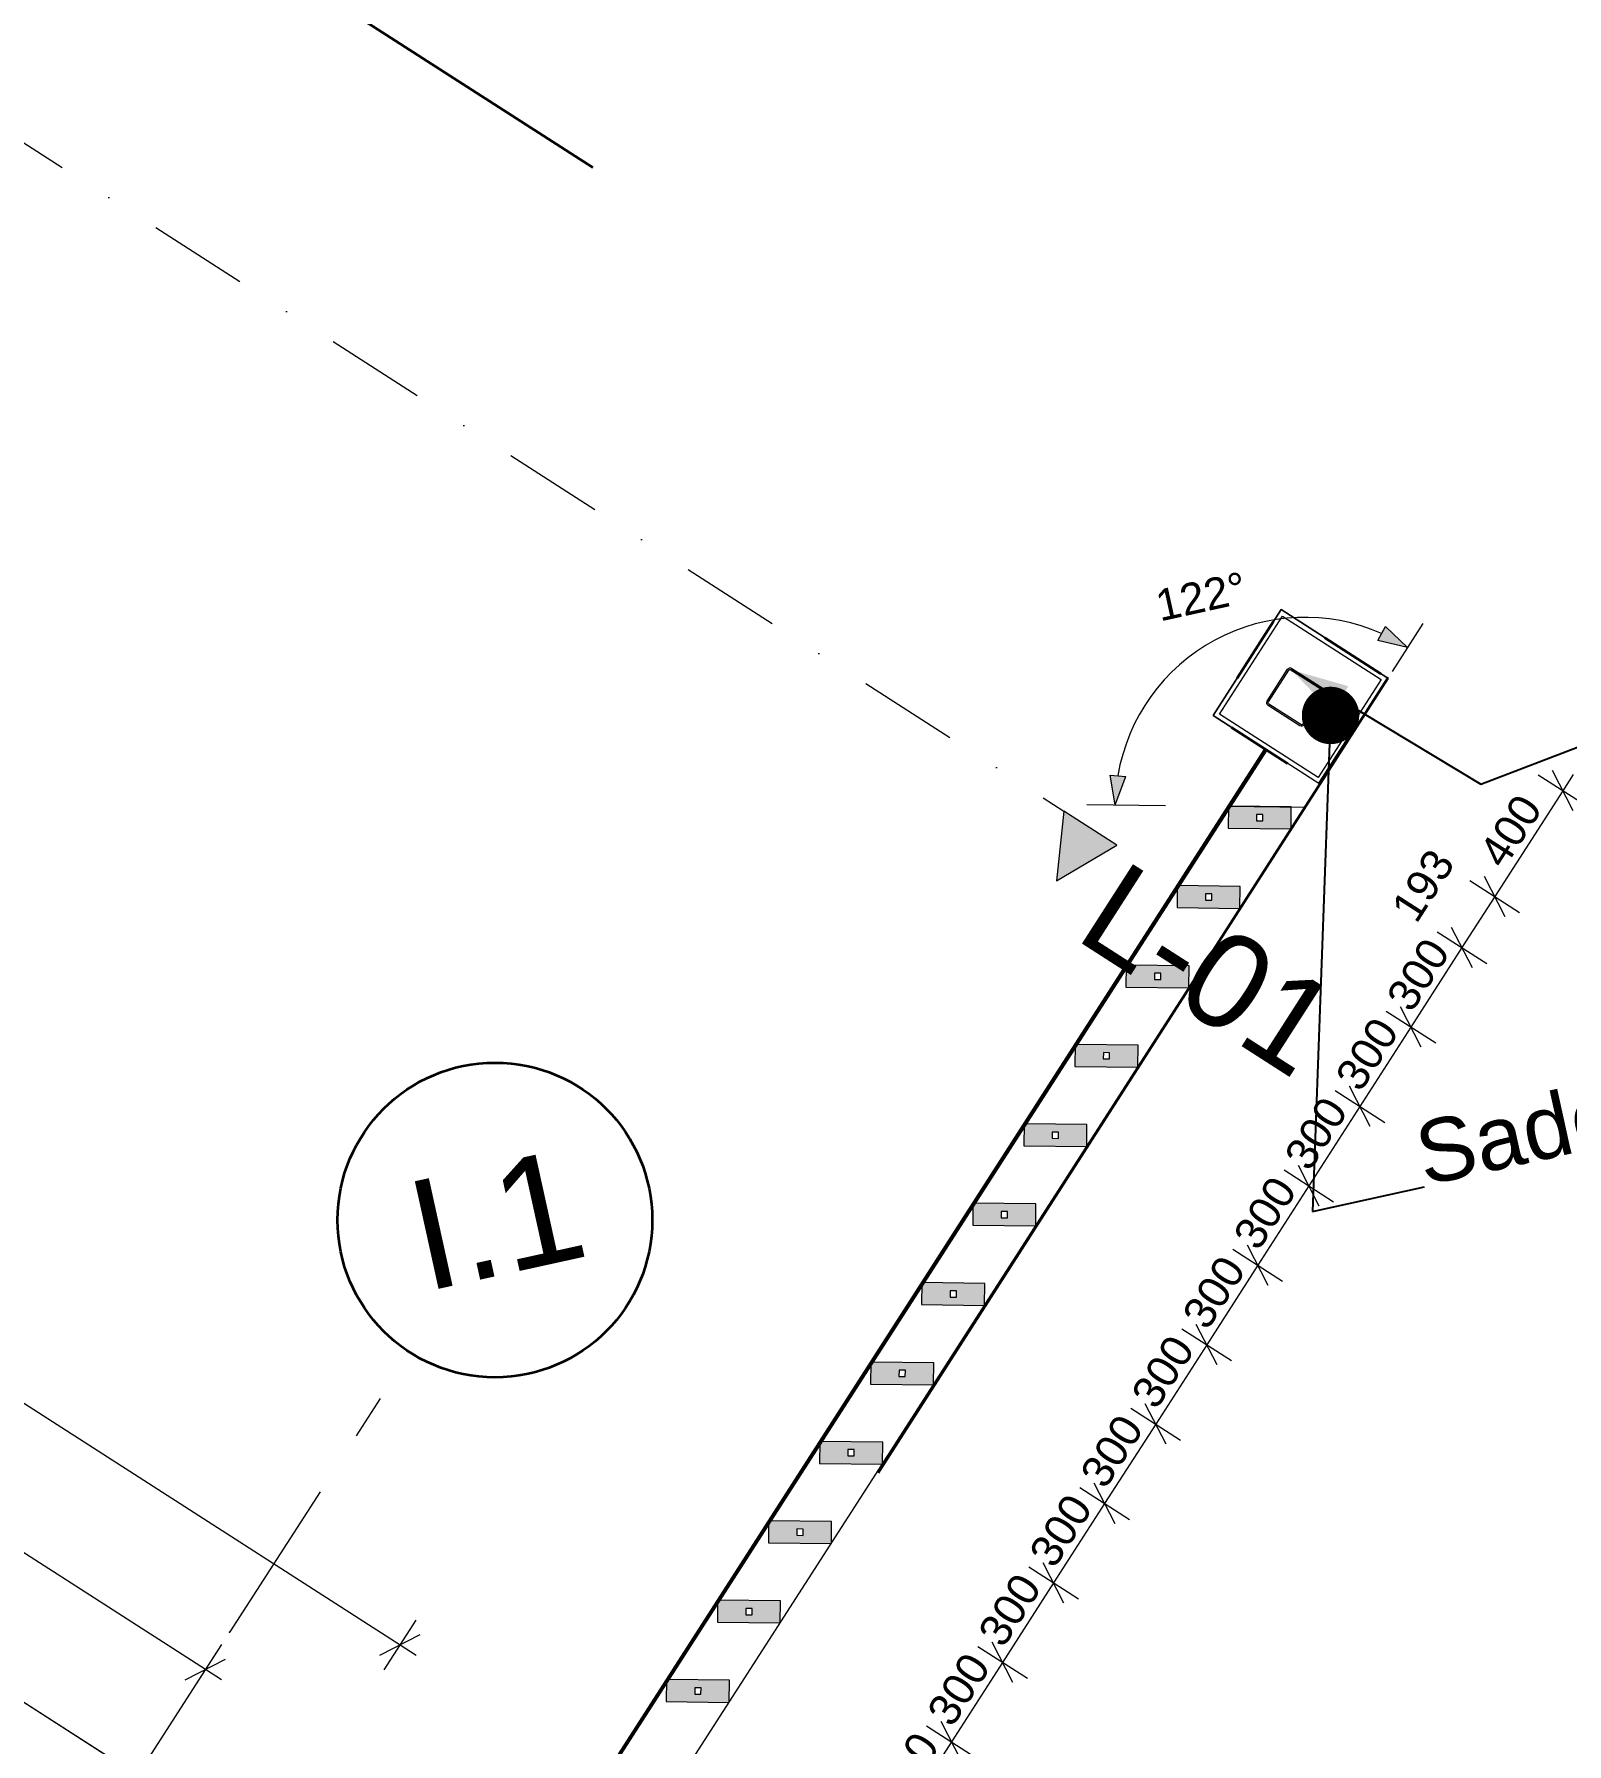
# Model space of a CAD drawing. Header units: millimetres. Extents: x 755110 to 820807, y -116979 to -66610.
# Drawn here: x 782549 to 787419, y -91168 to -85735 of the extents above; entities that cross this region are included whole.
import ezdxf

# ---------------------------------------------------------------- set-up
doc = ezdxf.new("R2010")
doc.units = ezdxf.units.MM
doc.header["$MEASUREMENT"] = 0
for name, pattern in [('Dashed', [423.333333, 211.666667, -211.666667]), ('Dot & Dashed', [670.277762, 317.5, -176.388889, 0, -176.388874]), ('Double Dashed', [1093.611073, 529.166651, -211.666656, 141.111112, -211.666656]), ('Katkoviiva', [6000, 3000, -3000]), ('Wipeout_Contour', [1000, 0, -1000])]:
    doc.linetypes.add(name, pattern=pattern)
for name, color, linetype, lineweight in [('New_0_Pen_No__101', 252, 'Continuous', 13), ('New_0_Pen_No__2', 8, 'Continuous', 15), ('New_0_Pen_No__21', 7, 'Continuous', 35), ('New_2D Drafting - General_Pen_No__1', 7, 'Continuous', 13), ('New_2D Drafting - General_Pen_No__21', 7, 'Continuous', 35), ('New_Annotation - Label_Pen_No__1', 7, 'Continuous', 13), ('New_Dimensioning - General_Pen_No__1', 7, 'Continuous', 13), ('New_k-jämejoon_Pen_No__1', 7, 'Continuous', 13), ('New_Structural - Bearing_Pen_No__1', 7, 'Continuous', 13), ('New_Structural - Bearing_Pen_No__7', 7, 'Continuous', 35), ('New_Structural - Grid_Pen_No__1', 7, 'Continuous', 13), ('New_Structural - Grid_Pen_No__7', 7, 'Continuous', 35), ('PP_Pen_No__1', 7, 'Continuous', 13)]:
    doc.layers.add(name, color=color, linetype=linetype, lineweight=lineweight)
for name, color, linetype in [('New_Dimensioning - General', 7, 'Continuous'), ('New_Structural - Bearing', 7, 'Continuous'), ('PP', 7, 'Continuous')]:
    doc.layers.add(name, color=color, linetype=linetype)
doc.layers.add('New_Structural - Grid_Pen_No__61', color=7, linetype='Continuous', lineweight=20, true_color=0x6a6a6a)
doc.styles.add('GENERATED_STYLE_1', font='')
doc.styles.get('GENERATED_STYLE_1').set_extended_font_data('Arial')
doc.dimstyles.new('GENERATED_STYLE__1', dxfattribs={"dimtxt": 200, "dimasz": 95, "dimexe": 0.18, "dimexo": 0.0625, "dimgap": 0, "dimtad": 1, "dimdec": 0, "dimzin": 0, "dimdsep": 46, "dimtxsty": 'GENERATED_STYLE_1', "dimblk": 'ARROWHEAD_2', "dimblk1": 'ARROWHEAD_2', "dimblk2": 'ARROWHEAD_2', "dimcen": 0.09, "dimse1": 1, "dimse2": 1, "dimclrd": 7, "dimclre": 7, "dimclrt": 7, "dimadec": 0, "dimazin": 0, "dimtfac": 1, "dimtdec": 4, "dimtmove": 0, "dimatfit": 3, "dimfxl": 0, "dimtolj": 1, "dimtzin": 0, "dimarcsym": 0})
doc.dimstyles.new('GENERATED_STYLE__2', dxfattribs={"dimtxt": 100, "dimasz": 95, "dimexe": 0.18, "dimexo": 0.0625, "dimgap": 0, "dimtad": 1, "dimdec": 0, "dimzin": 0, "dimdsep": 46, "dimtxsty": 'GENERATED_STYLE_1', "dimblk": 'ARROWHEAD_2', "dimblk1": 'ARROWHEAD_2', "dimblk2": 'ARROWHEAD_2', "dimcen": 0.09, "dimse1": 1, "dimse2": 1, "dimclrd": 7, "dimclre": 7, "dimclrt": 7, "dimadec": 0, "dimazin": 0, "dimtfac": 1, "dimtdec": 4, "dimtmove": 0, "dimatfit": 3, "dimfxl": 0, "dimtolj": 1, "dimtzin": 0, "dimarcsym": 0})
doc.dimstyles.new('GENERATED_STYLE__4', dxfattribs={"dimtxt": 100, "dimasz": 91.78744, "dimexe": 0.18, "dimexo": 40, "dimgap": 0, "dimtad": 1, "dimdec": 0, "dimzin": 0, "dimdsep": 46, "dimtxsty": 'GENERATED_STYLE_1', "dimblk": 'ARROWHEAD_5', "dimblk1": 'ARROWHEAD_5', "dimblk2": 'ARROWHEAD_5', "dimcen": 0.09, "dimclrd": 7, "dimclre": 7, "dimclrt": 7, "dimadec": 0, "dimazin": 0, "dimtfac": 1, "dimtdec": 4, "dimtmove": 0, "dimatfit": 3, "dimfxl": 0, "dimtolj": 1, "dimtzin": 0, "dimarcsym": 0})
doc.dimstyles.new('GENERATED_STYLE__6', dxfattribs={"dimtxt": 0.18, "dimasz": 364.8, "dimexe": 0.18, "dimexo": 0.0625, "dimgap": 0, "dimtad": 0, "dimtih": 1, "dimtoh": 1, "dimdec": 4, "dimzin": 0, "dimdsep": 46, "dimcen": 0.09, "dimadec": 0, "dimazin": 0, "dimtfac": 1, "dimtdec": 4, "dimtmove": 0, "dimatfit": 3, "dimldrblk": 'ARROWHEAD_11', "dimfxl": 0, "dimtolj": 1, "dimtzin": 0, "dimarcsym": 0})
doc.dimstyles.new('GENERATED_STYLE__7', dxfattribs={"dimtxt": 0.18, "dimasz": 182.4, "dimexe": 0.18, "dimexo": 0.0625, "dimgap": 0, "dimtad": 0, "dimtih": 1, "dimtoh": 1, "dimdec": 4, "dimzin": 0, "dimdsep": 46, "dimcen": 0.09, "dimadec": 0, "dimazin": 0, "dimtfac": 1, "dimtdec": 4, "dimtmove": 0, "dimatfit": 3, "dimldrblk": 'ARROWHEAD_5', "dimfxl": 0, "dimtolj": 1, "dimtzin": 0, "dimarcsym": 0})

# ---------------------------------------------------------------- blocks, each defined once
blk = doc.blocks.new('*D140')
at = {"layer": 'New_Dimensioning - General_Pen_No__1', "color": 7, "linetype": 'Continuous', "lineweight": 13}
for p, q in [((779392.3, -89393.6), (779290.9, -89551.3)), ((779277.5, -89505.5), (779405.8, -89439.4)), ((782660.5, -91604.8), (779341.6, -89472.4)), ((782711.2, -91525.9), (782609.8, -91683.6)), ((782596.4, -91637.8), (782724.6, -91571.7))]:
    blk.add_line(p, q, dxfattribs=at)
at = {"layer": 'New_Dimensioning - General_Pen_No__1', "color": 7, "lineweight": 13, "char_height": 200, "attachment_point": 7, "rotation": 327.2801, "style": 'GENERATED_STYLE_1'}
for s, insert in [('\\A1;{\\pql;\\fArial|b0|i0|c0|p34;115}', (779393.6, -89458.3)), ('\\A1;{\\pql;\\fArial|b0|i0|c0|p34;3\xa0945}', (780735, -90320.1))]:
    blk.add_mtext(s, dxfattribs=dict(at, insert=insert))
blk = doc.blocks.new('ARROWHEAD_2')
at = {"color": 0, "linetype": 'Continuous', "lineweight": 0}
for p, q in [((-0.378, -0.655), (0.378, 0.655)), ((0, 0), (-1, 0))]:
    blk.add_line(p, q, dxfattribs=at)
blk = doc.blocks.new('*D141')
at = {"layer": 'New_Dimensioning - General_Pen_No__1', "color": 7, "linetype": 'Continuous', "lineweight": 13}
for p, q in [((779180.7, -89443.4), (779309, -89377.2)), ((779341.6, -89472.4), (779244.9, -89410.3)), ((779392.3, -89393.6), (779290.9, -89551.3)), ((779277.5, -89505.5), (779405.8, -89439.4)), ((782660.5, -91604.8), (779341.6, -89472.4))]:
    blk.add_line(p, q, dxfattribs=at)
blk = doc.blocks.new('*D146')
at = {"layer": 'New_Dimensioning - General_Pen_No__1', "color": 7, "linetype": 'Continuous', "lineweight": 13}
for p, q in [((780881.5, -90060.6), (781009.7, -89994.4)), ((783278.9, -91526.6), (780945.6, -90027.5)), ((783329.5, -91447.7), (783228.2, -91605.5)), ((783214.7, -91559.7), (783343, -91493.5)), ((783330.3, -91559.6), (783278.9, -91526.6))]:
    blk.add_line(p, q, dxfattribs=at)
at = {"layer": 'New_Dimensioning - General_Pen_No__1', "color": 7, "lineweight": 13, "insert": (781846.2, -90558.6), "char_height": 200, "attachment_point": 7, "rotation": 327.2801, "style": 'GENERATED_STYLE_1'}
blk.add_mtext('\\A1;{\\pql;\\fArial|b0|i0|c0|p34;2\xa0773}', dxfattribs=at)
blk = doc.blocks.new('*D147')
at = {"layer": 'New_Dimensioning - General_Pen_No__1', "color": 7, "linetype": 'Continuous', "lineweight": 13}
for p, q in [((780188.4, -89541), (774496.7, -85884.3)), ((780239.1, -89462.2), (780137.7, -89619.9)), ((780124.3, -89574.1), (780252.5, -89508)), ((780945.6, -90027.5), (780188.4, -89541)), ((780996.3, -89948.7), (780894.9, -90106.4)), ((780881.5, -90060.6), (781009.7, -89994.4)), ((783278.9, -91526.6), (780945.6, -90027.5))]:
    blk.add_line(p, q, dxfattribs=at)
at = {"layer": 'New_Dimensioning - General_Pen_No__1', "color": 7, "lineweight": 13, "insert": (780397.1, -89627.6), "char_height": 200, "attachment_point": 7, "rotation": 327.2801, "style": 'GENERATED_STYLE_1'}
blk.add_mtext('\\A1;{\\pql;\\fArial|b0|i0|c0|p34;900}', dxfattribs=at)
blk = doc.blocks.new('*D150')
at = {"layer": 'New_Dimensioning - General_Pen_No__1', "color": 7, "linetype": 'Continuous', "lineweight": 13}
for p, q in [((775109, -85690.7), (775007.6, -85848.5)), ((774994.2, -85802.7), (775122.4, -85736.5)), ((783092.9, -90931.7), (775058.3, -85769.6)), ((783143.6, -90852.8), (783042.2, -91010.6)), ((783028.8, -90964.8), (783157.1, -90898.6)), ((783144.3, -90964.7), (783092.9, -90931.7))]:
    blk.add_line(p, q, dxfattribs=at)
at = {"layer": 'New_Dimensioning - General_Pen_No__1', "color": 7, "lineweight": 13, "insert": (778809.5, -88132.2), "char_height": 200, "attachment_point": 7, "rotation": 327.2801, "style": 'GENERATED_STYLE_1'}
blk.add_mtext('\\A1;{\\pql;\\fArial|b0|i0|c0|p34;9\xa0550}', dxfattribs=at)
blk = doc.blocks.new('*D151')
at = {"layer": 'New_Dimensioning - General_Pen_No__1', "color": 7, "linetype": 'Continuous', "lineweight": 13}
for p, q in [((763456.6, -78204.4), (763355.3, -78362.1)), ((763470.1, -78250.2), (763341.8, -78316.3)), ((763406, -78283.2), (763354.5, -78250.2)), ((775058.3, -85769.6), (763406, -78283.2)), ((775109, -85690.7), (775007.6, -85848.5)), ((774994.2, -85802.7), (775122.4, -85736.5)), ((783092.9, -90931.7), (775058.3, -85769.6))]:
    blk.add_line(p, q, dxfattribs=at)
at = {"layer": 'New_Dimensioning - General_Pen_No__1', "color": 7, "lineweight": 13, "insert": (768902.2, -81766.9), "char_height": 200, "attachment_point": 7, "rotation": 327.2801, "style": 'GENERATED_STYLE_1'}
blk.add_mtext('\\A1;{\\pql;\\fArial|b0|i0|c0|p34;13\xa0850}', dxfattribs=at)
blk = doc.blocks.new('*D152')
at = {"layer": 'New_Dimensioning - General_Pen_No__1', "color": 7, "linetype": 'Continuous', "lineweight": 13}
for p, q in [((763169.4, -77767.2), (763270.7, -77609.5)), ((763284.2, -77655.3), (763155.9, -77721.4)), ((763168.6, -77655.3), (763220, -77688.3)), ((763220, -77688.3), (783711.3, -90853.5)), ((783660.6, -90932.4), (783762, -90774.7)), ((783647.2, -90886.6), (783775.4, -90820.4)), ((783711.3, -90853.5), (783762.7, -90886.6))]:
    blk.add_line(p, q, dxfattribs=at)
at = {"layer": 'New_Dimensioning - General_Pen_No__1', "color": 7, "lineweight": 13, "insert": (773135.8, -84011.4), "char_height": 200, "attachment_point": 7, "rotation": 327.2802, "style": 'GENERATED_STYLE_1'}
blk.add_mtext('\\A1;{\\pql;\\fArial|b0|i0|c0|p34;24\xa0356}', dxfattribs=at)
blk = doc.blocks.new('*D153')
at = {"layer": 'New_Dimensioning - General_Pen_No__1', "color": 7, "linetype": 'Continuous', "lineweight": 13}
for p, q in [((780487.2, -98283.9), (783351.9, -93825)), ((780454.2, -98219.7), (780520.3, -98348)), ((780566.1, -98334.5), (780408.4, -98233.2)), ((780228.9, -98686), (780487.2, -98283.9)), ((780307.7, -98736.7), (780150, -98635.4)), ((780195.8, -98621.9), (780261.9, -98750.2)), ((780195.8, -98737.5), (780228.9, -98686))]:
    blk.add_line(p, q, dxfattribs=at)
at = {"layer": 'New_Dimensioning - General_Pen_No__1', "color": 7, "lineweight": 13, "insert": (779929.6, -99077.9), "char_height": 200, "attachment_point": 7, "rotation": 57.2802, "style": 'GENERATED_STYLE_1'}
blk.add_mtext('\\A1;{\\pql;\\fArial|b0|i0|c0|p34;478}', dxfattribs=at)
blk = doc.blocks.new('*D154')
at = {"layer": 'New_Dimensioning - General_Pen_No__1', "color": 7, "linetype": 'Continuous', "lineweight": 13}
for p, q in [((783318.8, -93760.9), (783385, -93889.2)), ((780487.2, -98283.9), (783351.9, -93825)), ((780454.2, -98219.7), (780520.3, -98348))]:
    blk.add_line(p, q, dxfattribs=at)
at = {"layer": 'New_Dimensioning - General_Pen_No__1', "color": 7, "lineweight": 13, "char_height": 200, "attachment_point": 7, "rotation": 57.2802, "style": 'GENERATED_STYLE_1'}
for s, insert in [('\\A1;{\\pql;\\fArial|b0|i0|c0|p34;478}', (783052.6, -94216.9)), ('\\A1;{\\pql;\\fArial|b0|i0|c0|p34;5\xa0300}', (781701.1, -96320.5))]:
    blk.add_mtext(s, dxfattribs=dict(at, insert=insert))
blk = doc.blocks.new('*D155')
at = {"layer": 'New_Dimensioning - General_Pen_No__1', "color": 7, "linetype": 'Continuous', "lineweight": 13}
for p, q in [((783689.2, -93473.6), (783531.4, -93372.2)), ((783643.4, -93487.1), (783577.2, -93358.8)), ((783610.3, -93422.9), (783643.3, -93371.5)), ((783351.9, -93825), (783610.3, -93422.9)), ((783318.8, -93760.9), (783385, -93889.2)), ((780487.2, -98283.9), (783351.9, -93825)), ((783430.8, -93875.7), (783273, -93774.4))]:
    blk.add_line(p, q, dxfattribs=at)
blk = doc.blocks.new('*D226')
at = {"layer": 'New_Dimensioning - General_Pen_No__1', "color": 7, "linetype": 'Continuous', "lineweight": 13}
for p, q in [((774496.7, -85884.3), (770416.3, -83262.7)), ((774547.4, -85805.4), (774446, -85963.1)), ((774432.6, -85917.3), (774560.9, -85851.2)), ((784142, -92081.1), (774496.7, -85884.3)), ((784192.7, -92002.3), (784091.3, -92160)), ((784077.9, -92114.2), (784206.1, -92048.1)), ((784193.4, -92114.2), (784142, -92081.1))]:
    blk.add_line(p, q, dxfattribs=at)
at = {"layer": 'New_Dimensioning - General_Pen_No__1', "color": 7, "lineweight": 13, "insert": (778997.9, -88728.6), "char_height": 200, "attachment_point": 7, "rotation": 327.2801, "style": 'GENERATED_STYLE_1'}
blk.add_mtext('\\A1;{\\pql;\\fArial|b0|i0|c0|p34;11\xa0464}', dxfattribs=at)
blk = doc.blocks.new('*D279')
at = {"layer": 'New_Dimensioning - General_Pen_No__1', "color": 7, "linetype": 'Continuous', "lineweight": 13}
for p, q in [((787327.2, -88088.3), (787484.9, -88189.7)), ((787439.1, -88203.1), (787372.9, -88074.9)), ((787439.1, -88087.6), (787406, -88139)), ((787406, -88139), (787189.7, -88475.5)), ((787110.9, -88424.8), (787268.6, -88526.2)), ((787222.8, -88539.6), (787156.7, -88411.3))]:
    blk.add_line(p, q, dxfattribs=at)
at = {"layer": 'New_Dimensioning - General_Pen_No__1', "color": 7, "lineweight": 13, "insert": (787219.5, -88392.2), "char_height": 100, "attachment_point": 7, "rotation": 57.2686, "style": 'GENERATED_STYLE_1'}
blk.add_mtext('\\A1;{\\pql;\\fArial|b0|i0|c0|p34;400}', dxfattribs=at)
blk = doc.blocks.new('*D280')
at = {"layer": 'New_Dimensioning - General_Pen_No__1', "color": 7, "linetype": 'Continuous', "lineweight": 13}
for p, q in [((787406, -88139), (787189.7, -88475.5)), ((787110.9, -88424.8), (787268.6, -88526.2)), ((787222.8, -88539.6), (787156.7, -88411.3)), ((787189.7, -88475.5), (787085.5, -88637.7)), ((787006.6, -88587), (787164.3, -88688.4)), ((787118.5, -88701.8), (787052.4, -88573.5)), ((787085.5, -88637.7), (786923.3, -88890))]:
    blk.add_line(p, q, dxfattribs=at)
blk = doc.blocks.new('*D281')
at = {"layer": 'New_Dimensioning - General_Pen_No__1', "color": 7, "linetype": 'Continuous', "lineweight": 13}
for p, q in [((787006.6, -88587), (787164.3, -88688.4)), ((787118.5, -88701.8), (787052.4, -88573.5)), ((787085.5, -88637.7), (786923.3, -88890)), ((786956.3, -88954.2), (786890.2, -88825.9)), ((786844.4, -88839.4), (787002.1, -88940.7))]:
    blk.add_line(p, q, dxfattribs=at)
at = {"layer": 'New_Dimensioning - General_Pen_No__1', "color": 7, "lineweight": 13, "char_height": 100, "attachment_point": 7, "rotation": 57.2686, "style": 'GENERATED_STYLE_1'}
for s, insert in [('\\A1;{\\pql;\\fArial|b0|i0|c0|p34;193}', (786941.5, -88565.8)), ('\\A1;{\\pql;\\fArial|b0|i0|c0|p34;300}', (786926, -88848.8))]:
    blk.add_mtext(s, dxfattribs=dict(at, insert=insert))
blk = doc.blocks.new('*D282')
at = {"layer": 'New_Dimensioning - General_Pen_No__1', "color": 7, "linetype": 'Continuous', "lineweight": 13}
for p, q in [((786956.3, -88954.2), (786890.2, -88825.9)), ((786923.3, -88890), (786761.1, -89142.4)), ((786682.2, -89091.7), (786839.9, -89193.1)), ((786794.1, -89206.6), (786728, -89078.3)), ((786761.1, -89142.4), (786598.9, -89394.8))]:
    blk.add_line(p, q, dxfattribs=at)
at = {"layer": 'New_Dimensioning - General_Pen_No__1', "color": 7, "lineweight": 13, "insert": (786763.8, -89101.2), "char_height": 100, "attachment_point": 7, "rotation": 57.2686, "style": 'GENERATED_STYLE_1'}
blk.add_mtext('\\A1;{\\pql;\\fArial|b0|i0|c0|p34;300}', dxfattribs=at)
blk = doc.blocks.new('*D283')
at = {"layer": 'New_Dimensioning - General_Pen_No__1', "color": 7, "linetype": 'Continuous', "lineweight": 13}
for p, q in [((786682.2, -89091.7), (786839.9, -89193.1)), ((786794.1, -89206.6), (786728, -89078.3)), ((786761.1, -89142.4), (786598.9, -89394.8)), ((786520, -89344.1), (786677.7, -89445.5)), ((786631.9, -89458.9), (786565.8, -89330.6))]:
    blk.add_line(p, q, dxfattribs=at)
at = {"layer": 'New_Dimensioning - General_Pen_No__1', "color": 7, "lineweight": 13, "insert": (786601.6, -89353.5), "char_height": 100, "attachment_point": 7, "rotation": 57.2686, "style": 'GENERATED_STYLE_1'}
blk.add_mtext('\\A1;{\\pql;\\fArial|b0|i0|c0|p34;300}', dxfattribs=at)
blk = doc.blocks.new('*D284')
at = {"layer": 'New_Dimensioning - General_Pen_No__1', "color": 7, "linetype": 'Continuous', "lineweight": 13}
for p, q in [((786631.9, -89458.9), (786565.8, -89330.6)), ((786598.9, -89394.8), (786436.6, -89647.1)), ((786469.7, -89711.3), (786403.6, -89583)), ((786357.8, -89596.4), (786515.5, -89697.8)), ((786436.6, -89647.1), (786274.4, -89899.5))]:
    blk.add_line(p, q, dxfattribs=at)
at = {"layer": 'New_Dimensioning - General_Pen_No__1', "color": 7, "lineweight": 13, "insert": (786439.4, -89605.9), "char_height": 100, "attachment_point": 7, "rotation": 57.2686, "style": 'GENERATED_STYLE_1'}
blk.add_mtext('\\A1;{\\pql;\\fArial|b0|i0|c0|p34;300}', dxfattribs=at)
blk = doc.blocks.new('*D285')
at = {"layer": 'New_Dimensioning - General_Pen_No__1', "color": 7, "linetype": 'Continuous', "lineweight": 13}
for p, q in [((786469.7, -89711.3), (786403.6, -89583)), ((786357.8, -89596.4), (786515.5, -89697.8)), ((786436.6, -89647.1), (786274.4, -89899.5)), ((786195.6, -89848.8), (786353.3, -89950.2)), ((786307.5, -89963.6), (786241.4, -89835.4)), ((786274.4, -89899.5), (786112.2, -90151.9))]:
    blk.add_line(p, q, dxfattribs=at)
at = {"layer": 'New_Dimensioning - General_Pen_No__1', "color": 7, "lineweight": 13, "insert": (786277.2, -89858.3), "char_height": 100, "attachment_point": 7, "rotation": 57.2686, "style": 'GENERATED_STYLE_1'}
blk.add_mtext('\\A1;{\\pql;\\fArial|b0|i0|c0|p34;300}', dxfattribs=at)
blk = doc.blocks.new('*D286')
at = {"layer": 'New_Dimensioning - General_Pen_No__1', "color": 7, "linetype": 'Continuous', "lineweight": 13}
for p, q in [((786195.6, -89848.8), (786353.3, -89950.2)), ((786307.5, -89963.6), (786241.4, -89835.4)), ((786274.4, -89899.5), (786112.2, -90151.9)), ((786033.4, -90101.2), (786191.1, -90202.6)), ((786145.3, -90216), (786079.2, -90087.7))]:
    blk.add_line(p, q, dxfattribs=at)
at = {"layer": 'New_Dimensioning - General_Pen_No__1', "color": 7, "lineweight": 13, "insert": (786115, -90110.6), "char_height": 100, "attachment_point": 7, "rotation": 57.2686, "style": 'GENERATED_STYLE_1'}
blk.add_mtext('\\A1;{\\pql;\\fArial|b0|i0|c0|p34;300}', dxfattribs=at)
blk = doc.blocks.new('*D287')
at = {"layer": 'New_Dimensioning - General_Pen_No__1', "color": 7, "linetype": 'Continuous', "lineweight": 13}
for p, q in [((786145.3, -90216), (786079.2, -90087.7)), ((786112.2, -90151.9), (785950, -90404.2)), ((785983.1, -90468.4), (785916.9, -90340.1)), ((785950, -90404.2), (785787.8, -90656.6)), ((785871.1, -90353.5), (786028.9, -90454.9))]:
    blk.add_line(p, q, dxfattribs=at)
at = {"layer": 'New_Dimensioning - General_Pen_No__1', "color": 7, "lineweight": 13, "insert": (785952.7, -90363), "char_height": 100, "attachment_point": 7, "rotation": 57.2686, "style": 'GENERATED_STYLE_1'}
blk.add_mtext('\\A1;{\\pql;\\fArial|b0|i0|c0|p34;300}', dxfattribs=at)
blk = doc.blocks.new('*D288')
at = {"layer": 'New_Dimensioning - General_Pen_No__1', "color": 7, "linetype": 'Continuous', "lineweight": 13}
for p, q in [((785983.1, -90468.4), (785916.9, -90340.1)), ((785950, -90404.2), (785787.8, -90656.6)), ((785871.1, -90353.5), (786028.9, -90454.9)), ((785708.9, -90605.9), (785866.7, -90707.3)), ((785820.9, -90720.7), (785754.7, -90592.4))]:
    blk.add_line(p, q, dxfattribs=at)
at = {"layer": 'New_Dimensioning - General_Pen_No__1', "color": 7, "lineweight": 13, "insert": (785790.5, -90615.4), "char_height": 100, "attachment_point": 7, "rotation": 57.2686, "style": 'GENERATED_STYLE_1'}
blk.add_mtext('\\A1;{\\pql;\\fArial|b0|i0|c0|p34;300}', dxfattribs=at)
blk = doc.blocks.new('*D289')
at = {"layer": 'New_Dimensioning - General_Pen_No__1', "color": 7, "linetype": 'Continuous', "lineweight": 13}
for p, q in [((785820.9, -90720.7), (785754.7, -90592.4)), ((785787.8, -90656.6), (785625.6, -90909)), ((785546.7, -90858.3), (785704.5, -90959.6)), ((785658.7, -90973.1), (785592.5, -90844.8)), ((785625.6, -90909), (785463.4, -91161.3))]:
    blk.add_line(p, q, dxfattribs=at)
at = {"layer": 'New_Dimensioning - General_Pen_No__1', "color": 7, "lineweight": 13, "insert": (785628.3, -90867.7), "char_height": 100, "attachment_point": 7, "rotation": 57.2686, "style": 'GENERATED_STYLE_1'}
blk.add_mtext('\\A1;{\\pql;\\fArial|b0|i0|c0|p34;300}', dxfattribs=at)
blk = doc.blocks.new('*D290')
at = {"layer": 'New_Dimensioning - General_Pen_No__1', "color": 7, "linetype": 'Continuous', "lineweight": 13}
for p, q in [((785546.7, -90858.3), (785704.5, -90959.6)), ((785658.7, -90973.1), (785592.5, -90844.8)), ((785625.6, -90909), (785463.4, -91161.3)), ((785384.5, -91110.6), (785542.2, -91212)), ((785496.4, -91225.5), (785430.3, -91097.2))]:
    blk.add_line(p, q, dxfattribs=at)
at = {"layer": 'New_Dimensioning - General_Pen_No__1', "color": 7, "lineweight": 13, "insert": (785466.1, -91120.1), "char_height": 100, "attachment_point": 7, "rotation": 57.2686, "style": 'GENERATED_STYLE_1'}
blk.add_mtext('\\A1;{\\pql;\\fArial|b0|i0|c0|p34;300}', dxfattribs=at)
blk = doc.blocks.new('*D291')
at = {"layer": 'New_Dimensioning - General_Pen_No__1', "color": 7, "linetype": 'Continuous', "lineweight": 13}
for p, q in [((785496.4, -91225.5), (785430.3, -91097.2)), ((785463.4, -91161.3), (785301.2, -91413.7)), ((785222.3, -91363), (785380, -91464.4)), ((785334.2, -91477.8), (785268.1, -91349.5))]:
    blk.add_line(p, q, dxfattribs=at)
at = {"layer": 'New_Dimensioning - General_Pen_No__1', "color": 7, "lineweight": 13, "insert": (785303.9, -91372.4), "char_height": 100, "attachment_point": 7, "rotation": 57.2686, "style": 'GENERATED_STYLE_1'}
blk.add_mtext('\\A1;{\\pql;\\fArial|b0|i0|c0|p34;300}', dxfattribs=at)
blk = doc.blocks.new('*D292')
at = {"layer": 'New_Dimensioning - General_Pen_No__1', "color": 7, "linetype": 'Continuous', "lineweight": 13}
for p, q in [((785222.3, -91363), (785380, -91464.4)), ((785334.2, -91477.8), (785268.1, -91349.5)), ((785301.2, -91413.7), (785139, -91666.1)), ((785060.1, -91615.4), (785217.8, -91716.7)), ((785172, -91730.2), (785105.9, -91601.9))]:
    blk.add_line(p, q, dxfattribs=at)
at = {"layer": 'New_Dimensioning - General_Pen_No__1', "color": 7, "lineweight": 13, "insert": (785141.7, -91624.8), "char_height": 100, "attachment_point": 7, "rotation": 57.2686, "style": 'GENERATED_STYLE_1'}
blk.add_mtext('\\A1;{\\pql;\\fArial|b0|i0|c0|p34;300}', dxfattribs=at)
blk = doc.blocks.new('*D308')
at = {"layer": 'New_Dimensioning - General_Pen_No__1', "linetype": 'Continuous', "lineweight": 13}
for points in [[(786912.5, -87683.5), (786842.2, -87617.4), (786818.5, -87661.4)], [(785983.9, -88184.4), (786017, -88093.6), (785967.2, -88089.2)]]:
    blk.add_hatch(color=7, dxfattribs=at).paths.add_polyline_path(points)
at = {"layer": 'New_Dimensioning - General_Pen_No__1', "color": 7, "linetype": 'Continuous', "lineweight": 13}
for p, q in [((786818.5, -87661.4), (786842.2, -87617.4)), ((786912.5, -87683.5), (786842.2, -87617.4)), ((786961.4, -87607.3), (786863.6, -87759.8)), ((786912.5, -87683.5), (786818.5, -87661.4)), ((785983.9, -88184.4), (785967.2, -88089.2)), ((785967.2, -88089.2), (786017, -88093.6)), ((785983.9, -88184.4), (786017, -88093.6)), ((785893.3, -88183.3), (786143.2, -88186.2))]:
    blk.add_line(p, q, dxfattribs=at)
blk.add_arc((786586.9, -88191.2), 603.1, 66.1975, 170.4775, dxfattribs=at)
at = {"layer": 'New_Dimensioning - General_Pen_No__1', "color": 7, "lineweight": 13, "insert": (786126, -87601.5), "char_height": 100, "attachment_point": 7, "rotation": 12.42, "style": 'GENERATED_STYLE_1'}
blk.add_mtext('\\A1;{\\pql;\\fArial|b0|i0|c0|p34;122°}', dxfattribs=at)
blk = doc.blocks.new('ARROWHEAD_5')
at = {"linetype": 'Continuous', "lineweight": 0}
blk.add_hatch(color=0, dxfattribs=at).paths.add_polyline_path([(-1, 0.2679), (0, 0), (-1, -0.2679)])
at = {"color": 0, "linetype": 'Continuous', "lineweight": 0}
blk.add_line((0, 0), (-1, 0), dxfattribs=at)
blk = doc.blocks.new('ARROWHEAD_11')
at = {"color": 0, "linetype": 'Continuous', "lineweight": 0}
blk.add_line((0, 0), (-1, 0), dxfattribs=at)
at = {"color": 0, "linetype": 'Continuous', "lineweight": 0, "const_width": 0.25, "flags": 128}
blk.add_lwpolyline([(-0.125, 0, 1), (0.125, 0, 1)], format="xyb", close=True, dxfattribs=at)

msp = doc.modelspace()

# ---------------------------------------------------------------- hatches: boundary and pattern name
at = {"layer": 'New_Structural - Bearing', "linetype": 'Continuous', "lineweight": 0, "true_color": 0x000000}
for points in [[(786543.2, -88190.7), (786343.2, -88188.4), (786342.4, -88258.4), (786542.4, -88260.7)], [(786380.9, -88443), (786180.9, -88440.7), (786180.1, -88510.7), (786380.1, -88513)], [(786218.6, -88695.3), (786018.6, -88693), (786017.8, -88763), (786217.8, -88765.3)], [(786056.3, -88947.6), (785856.3, -88945.4), (785855.5, -89015.4), (786055.5, -89017.6)], [(785894, -89199.9), (785694, -89197.7), (785693.2, -89267.7), (785893.2, -89269.9)], [(785731.7, -89452.2), (785531.7, -89450), (785530.9, -89520), (785730.9, -89522.2)], [(785569.4, -89704.6), (785369.4, -89702.3), (785368.6, -89772.3), (785568.6, -89774.5)], [(785407.1, -89956.9), (785207.1, -89954.6), (785206.3, -90024.6), (785406.3, -90026.9)], [(785244.8, -90209.2), (785044.8, -90206.9), (785044, -90276.9), (785244, -90279.2)], [(785082.5, -90461.5), (784882.5, -90459.2), (784881.7, -90529.2), (785081.7, -90531.5)], [(784920.2, -90713.8), (784720.2, -90711.5), (784719.4, -90781.5), (784919.4, -90783.8)], [(784757.9, -90966.1), (784557.9, -90963.8), (784557.1, -91033.8), (784757.1, -91036.1)]]:
    msp.add_hatch(color=18, dxfattribs=at).paths.add_polyline_path(points)
at = {"layer": 'PP', "linetype": 'Continuous', "lineweight": 0, "true_color": 0x000000}
msp.add_hatch(color=18, dxfattribs=at).paths.add_polyline_path([(785989, -88311.7), (785820.7, -88203.6), (785796.8, -88425.9)])

# ---------------------------------------------------------------- linework, layer by layer
at = {"layer": 'New_0_Pen_No__101', "color": 252, "linetype": 'Continuous', "lineweight": 13, "flags": 128}
msp.add_lwpolyline([(782752.1, -94153.2), (786849.9, -87781.6), (786510.9, -87563.6), (786294.5, -87900.1), (786465.2, -88010), (782583.8, -94045)], close=True, dxfattribs=at)
at = {"layer": 'New_0_Pen_No__2', "color": 8, "linetype": 'Continuous', "lineweight": 15}
msp.add_line((786588.7, -88188.4), (786615.6, -88146.6), dxfattribs=at)
at = {"layer": 'New_2D Drafting - General_Pen_No__1', "color": 7, "linetype": 'Continuous', "lineweight": 13}
for p, q in [((786294.6, -87900.2), (786510.8, -87563.7)), ((786510.8, -87563.7), (786849.7, -87781.4)), ((786315.4, -87895.7), (786515.4, -87584.4)), ((786515.4, -87584.4), (786829, -87786)), ((786829, -87786), (786629, -88097.2)), ((786849.7, -87781.4), (786633.5, -88118)), ((786633.5, -88118), (786294.6, -87900.2)), ((786629, -88097.2), (786315.4, -87895.7))]:
    msp.add_line(p, q, dxfattribs=at)
at = {"layer": 'New_k-jämejoon_Pen_No__1', "color": 7, "linetype": 'Continuous', "lineweight": 13}
for points in [[(786545.2, -87750.3), (786646.2, -87815.1, -0.414214), (786649.2, -87828.9), (786584.4, -87929.9, -0.414214), (786570.6, -87932.9), (786469.6, -87868.1, -0.414214), (786466.6, -87854.2), (786531.4, -87753.3, -0.414214)], [(786542.5, -87754.5), (786643.5, -87819.3, -0.414214), (786645, -87826.2), (786580.2, -87927.2, -0.414214), (786573.3, -87928.7), (786472.3, -87863.9, -0.414214), (786470.8, -87856.9), (786535.6, -87756, -0.414214)]]:
    msp.add_lwpolyline(points, format="xyb", close=True, dxfattribs=at)
at = {"layer": 'New_Structural - Bearing_Pen_No__1', "color": 7, "linetype": 'Continuous', "lineweight": 13, "flags": 128}
for points in [[(786543.2, -88190.7), (786343.2, -88188.4), (786342.4, -88258.4), (786542.4, -88260.7)], [(786380.9, -88443), (786180.9, -88440.7), (786180.1, -88510.7), (786380.1, -88513)], [(786218.6, -88695.3), (786018.6, -88693), (786017.8, -88763), (786217.8, -88765.3)], [(786056.3, -88947.6), (785856.3, -88945.4), (785855.5, -89015.4), (786055.5, -89017.6)], [(785894, -89199.9), (785694, -89197.7), (785693.2, -89267.7), (785893.2, -89269.9)], [(785731.7, -89452.2), (785531.7, -89450), (785530.9, -89520), (785730.9, -89522.2)], [(785569.4, -89704.6), (785369.4, -89702.3), (785368.6, -89772.3), (785568.6, -89774.5)], [(785407.1, -89956.9), (785207.1, -89954.6), (785206.3, -90024.6), (785406.3, -90026.9)], [(785244.8, -90209.2), (785044.8, -90206.9), (785044, -90276.9), (785244, -90279.2)], [(785082.5, -90461.5), (784882.5, -90459.2), (784881.7, -90529.2), (785081.7, -90531.5)], [(784920.2, -90713.8), (784720.2, -90711.5), (784719.4, -90781.5), (784919.4, -90783.8)], [(784757.9, -90966.1), (784557.9, -90963.8), (784557.1, -91033.8), (784757.1, -91036.1)]]:
    msp.add_lwpolyline(points, close=True, dxfattribs=at)
at = {"layer": 'New_Structural - Bearing_Pen_No__7', "color": 7, "linetype": 'Dashed', "lineweight": 35, "flags": 128}
msp.add_lwpolyline([(786631.2, -88116.5), (786847.4, -87779.9), (786510.8, -87563.7), (786294.6, -87900.2)], close=True, dxfattribs=at)
at = {"layer": 'New_Structural - Grid_Pen_No__61', "color": 251, "linetype": 'Double Dashed', "lineweight": 20, "true_color": 0x6a6a6a}
for p, q in [((783171.9, -90812), (783742.5, -89924)), ((779295.8, -96841.8), (783169.5, -90812.6)), ((783169.5, -90812.6), (783171.9, -90812))]:
    msp.add_line(p, q, dxfattribs=at)
msp.add_point((783169.5, -90812.6), dxfattribs=at)
at = {"layer": 'New_Structural - Grid_Pen_No__7', "color": 7, "linetype": 'Continuous', "lineweight": 35}
msp.add_circle((784012.7, -89503.3), 500, dxfattribs=at)
at = {"layer": 'PP_Pen_No__1', "color": 7, "linetype": 'Dot & Dashed', "lineweight": 13}
msp.add_line((777858.7, -83088.1), (785820.7, -88203.6), dxfattribs=at)
at = {"layer": 'PP_Pen_No__1', "color": 7, "linetype": 'Continuous', "lineweight": 13, "flags": 128}
msp.add_lwpolyline([(785989, -88311.7), (785820.7, -88203.6), (785796.8, -88425.9)], close=True, dxfattribs=at)

# ---------------------------------------------------------------- texts
at = {"layer": 'New_Annotation - Label_Pen_No__1', "color": 7, "linetype": 'Continuous', "lineweight": 13, "insert": (786966.8, -89397.5), "char_height": 200, "attachment_point": 7, "rotation": 12.3992, "style": 'GENERATED_STYLE_1'}
msp.add_mtext('\\A1;{\\pql;\\fArial|b0|i0|c0|p34;Sadevee\\fArial|b0|i0|c0|p34; allaviik\\fArial|b0|i0|c0|p34; }', dxfattribs=at)
at = {"layer": 'New_Structural - Grid_Pen_No__1', "color": 7, "lineweight": 13, "insert": (783714.2, -89389.9), "char_height": 350, "attachment_point": 1, "rotation": 12.42, "style": 'GENERATED_STYLE_1'}
msp.add_mtext('\\A1;{\\pql;\\pt0;\\fArial|b0|i0|c0|p34;I.1}', dxfattribs=at)

# ---------------------------------------------------------------- dimensions: what is measured, and where the dimension line sits
at = {"layer": 'New_Dimensioning - General', "color": 7, "linetype": 'Continuous', "lineweight": 13}
for base, p1, p2, angle, dimstyle, picture, middle, turn in [((783711.3, -90853.5), (762022, -79553), (783278.9, -91526.6), 327.2802, 'GENERATED_STYLE__1', '*D152', (773543, -84154.2), 327.2802), ((763406, -78283.2), (775543.6, -85014.2), (763472.8, -78179.2), 147.2801, 'GENERATED_STYLE__1', '*D151', (769309.4, -81909.7), 327.2801), ((783610.3, -93422.9), (762165.8, -80213.5), (762022, -79553), 57.2802, 'GENERATED_STYLE__1', '*D155', (783092.1, -93970.4), 57.2802), ((783351.9, -93825), (763105.3, -87116.4), (762165.8, -80213.5), 57.2802, 'GENERATED_STYLE__1', '*D154', (781802.6, -95977.5), 57.2802), ((774496.7, -85884.3), (784064.2, -92202.3), (773473.1, -87477.6), 147.2801, 'GENERATED_STYLE__1', '*D226', (779405.1, -88871.4), 327.2801), ((775058.3, -85769.6), (783629.6, -90096.4), (775543.6, -85014.2), 147.2801, 'GENERATED_STYLE__1', '*D150', (779152.6, -88233.7), 327.2801), ((780188.4, -89541), (779921.9, -91620.8), (779164.8, -91134.3), 147.2801, 'GENERATED_STYLE__1', '*D147', (780643.6, -89667.1), 327.2801), ((780487.2, -98283.9), (762846.9, -87518.5), (763105.3, -87116.4), 57.2802, 'GENERATED_STYLE__1', '*D153', (779969.1, -98831.4), 57.2802), ((787189.7, -88475.5), (786849.7, -87781.4), (786633.5, -88118), 237.2686, 'GENERATED_STYLE__2', '*D279', (787239.3, -88269), 57.2686), ((779341.6, -89472.4), (781853.1, -92861.5), (777387.1, -92514.6), 147.2801, 'GENERATED_STYLE__1', '*D140', (781078.1, -90421.7), 327.2801), ((779244.9, -89410.3), (777387.1, -92514.6), (778437.4, -90667), 147.2801, 'GENERATED_STYLE__1', '*D141', (779640.1, -89497.8), 327.2801), ((780945.6, -90027.5), (783062.7, -91863.1), (779921.9, -91620.8), 147.2801, 'GENERATED_STYLE__1', '*D146', (782189.2, -90660.1), 327.2801)]:
    dim = msp.add_linear_dim(base=base, p1=p1, p2=p2, angle=angle, dimstyle=dimstyle, dxfattribs=at)
    dim.commit()
    dim.dimension.update_dxf_attribs({"geometry": picture, "text_midpoint": middle, "dimtype": 160, "text_rotation": turn})

# ---------------------------------------------------------------- leaders
at = {"layer": 'New_0_Pen_No__2', "color": 8, "linetype": 'Continuous', "lineweight": 15, "annotation_type": 0, "has_hookline": 1, "hookline_direction": 0, "text_width": 2899.4, "horizontal_direction": (0.976597, 0.215077, 0)}
msp.add_leader([(786542.5, -87754.5), (787145.7, -88118.4), (787452.4, -88000.2)], dimstyle='GENERATED_STYLE__7', dxfattribs=at)
at = {"layer": 'New_Annotation - Label_Pen_No__1', "color": 7, "linetype": 'Continuous', "lineweight": 13, "annotation_type": 0, "has_hookline": 1, "hookline_direction": 0, "text_width": 2081.8, "horizontal_direction": (0.976675, 0.214722, 0)}
msp.add_leader([(786667.8, -87899.9), (786610.5, -89475.8), (786966.8, -89397.5)], dimstyle='GENERATED_STYLE__6', dxfattribs=at)

# ---------------------------------------------------------------- next in the draw order: wipeouts: each hides what was drawn before it
at = {"color": 254, "linetype": 'Wipeout_Contour', "lineweight": 0, "ltscale": 3165503.563492931}
msp.add_wipeout([(786452.9, -88214.7), (786432.9, -88214.5), (786432.7, -88234.5), (786452.7, -88234.7)], dxfattribs=at).dxf.layer = 'New_Structural - Bearing'
at = {"color": 254, "linetype": 'Wipeout_Contour', "lineweight": 0, "ltscale": 3164971.117695937}
msp.add_wipeout([(786290.6, -88467), (786270.6, -88466.8), (786270.4, -88486.8), (786290.4, -88487)], dxfattribs=at).dxf.layer = 'New_Structural - Bearing'
at = {"color": 254, "linetype": 'Wipeout_Contour', "lineweight": 0, "ltscale": 3164439.037367048}
msp.add_wipeout([(786128.3, -88719.3), (786108.3, -88719.1), (786108.1, -88739.1), (786128.1, -88739.3)], dxfattribs=at).dxf.layer = 'New_Structural - Bearing'
at = {"color": 254, "linetype": 'Wipeout_Contour', "lineweight": 0, "ltscale": 3163907.322690648}
msp.add_wipeout([(785966, -88971.6), (785946, -88971.4), (785945.8, -88991.4), (785965.8, -88991.6)], dxfattribs=at).dxf.layer = 'New_Structural - Bearing'
at = {"color": 254, "linetype": 'Wipeout_Contour', "lineweight": 0, "ltscale": 3163375.97385112}
msp.add_wipeout([(785803.7, -89223.9), (785783.7, -89223.7), (785783.5, -89243.7), (785803.5, -89243.9)], dxfattribs=at).dxf.layer = 'New_Structural - Bearing'
at = {"color": 254, "linetype": 'Wipeout_Contour', "lineweight": 0, "ltscale": 3162844.991032843}
msp.add_wipeout([(785641.4, -89476.2), (785621.4, -89476), (785621.2, -89496), (785641.2, -89496.2)], dxfattribs=at).dxf.layer = 'New_Structural - Bearing'
at = {"color": 254, "linetype": 'Wipeout_Contour', "lineweight": 0, "ltscale": 3162314.37442019}
msp.add_wipeout([(785479.1, -89728.5), (785459.1, -89728.3), (785458.9, -89748.3), (785478.9, -89748.5)], dxfattribs=at).dxf.layer = 'New_Structural - Bearing'
at = {"color": 254, "linetype": 'Wipeout_Contour', "lineweight": 0, "ltscale": 3161784.124197536}
msp.add_wipeout([(785316.8, -89980.8), (785296.8, -89980.6), (785296.6, -90000.6), (785316.6, -90000.8)], dxfattribs=at).dxf.layer = 'New_Structural - Bearing'
at = {"color": 254, "linetype": 'Wipeout_Contour', "lineweight": 0, "ltscale": 3161254.240549246}
msp.add_wipeout([(785154.5, -90233.1), (785134.5, -90232.9), (785134.3, -90252.9), (785154.3, -90253.1)], dxfattribs=at).dxf.layer = 'New_Structural - Bearing'
at = {"color": 254, "linetype": 'Wipeout_Contour', "lineweight": 0, "ltscale": 3160724.723659688}
msp.add_wipeout([(784992.2, -90485.5), (784972.2, -90485.2), (784972, -90505.2), (784992, -90505.5)], dxfattribs=at).dxf.layer = 'New_Structural - Bearing'
at = {"color": 254, "linetype": 'Wipeout_Contour', "lineweight": 0, "ltscale": 3160195.57371322}
msp.add_wipeout([(784829.9, -90737.8), (784809.9, -90737.5), (784809.7, -90757.5), (784829.7, -90757.8)], dxfattribs=at).dxf.layer = 'New_Structural - Bearing'
at = {"color": 254, "linetype": 'Wipeout_Contour', "lineweight": 0, "ltscale": 3159666.790894199}
msp.add_wipeout([(784667.6, -90990.1), (784647.6, -90989.8), (784647.4, -91009.8), (784667.4, -91010.1)], dxfattribs=at).dxf.layer = 'New_Structural - Bearing'

# ---------------------------------------------------------------- next in the draw order: linework, layer by layer
at = {"layer": 'New_0_Pen_No__2', "color": 8, "linetype": 'Continuous', "lineweight": 15}
msp.add_line((786343.2, -88188.4), (786588.7, -88191.2), dxfattribs=at)
at = {"layer": 'New_0_Pen_No__21', "color": 7, "linetype": 'Continuous', "lineweight": 35}
msp.add_line((782677.9, -93890.8), (786460.1, -88006.5), dxfattribs=at)
at = {"layer": 'New_2D Drafting - General_Pen_No__21', "color": 7, "linetype": 'Katkoviiva', "lineweight": 35}
msp.add_lwpolyline([(775493.3, -88062.3), (776290.5, -86821.5), (779150.7, -88659.1), (781799.3, -84536.7), (786849.7, -87781.4), (779125, -99825.5)], dxfattribs=at)
at = {"layer": 'New_Structural - Bearing_Pen_No__1', "color": 7, "linetype": 'Continuous', "lineweight": 13, "flags": 128}
for points in [[(786452.9, -88214.7), (786432.9, -88214.5), (786432.7, -88234.5), (786452.7, -88234.7)], [(786290.6, -88467), (786270.6, -88466.8), (786270.4, -88486.8), (786290.4, -88487)], [(786128.3, -88719.3), (786108.3, -88719.1), (786108.1, -88739.1), (786128.1, -88739.3)], [(785966, -88971.6), (785946, -88971.4), (785945.8, -88991.4), (785965.8, -88991.6)], [(785803.7, -89223.9), (785783.7, -89223.7), (785783.5, -89243.7), (785803.5, -89243.9)], [(785641.4, -89476.2), (785621.4, -89476), (785621.2, -89496), (785641.2, -89496.2)], [(785479.1, -89728.5), (785459.1, -89728.3), (785458.9, -89748.3), (785478.9, -89748.5)], [(785316.8, -89980.8), (785296.8, -89980.6), (785296.6, -90000.6), (785316.6, -90000.8)], [(785154.5, -90233.1), (785134.5, -90232.9), (785134.3, -90252.9), (785154.3, -90253.1)], [(784992.2, -90485.5), (784972.2, -90485.2), (784972, -90505.2), (784992, -90505.5)], [(784829.9, -90737.8), (784809.9, -90737.5), (784809.7, -90757.5), (784829.7, -90757.8)], [(784667.6, -90990.1), (784647.6, -90989.8), (784647.4, -91009.8), (784667.4, -91010.1)]]:
    msp.add_lwpolyline(points, close=True, dxfattribs=at)

# ---------------------------------------------------------------- next in the draw order: texts
at = {"layer": 'PP_Pen_No__1', "color": 7, "lineweight": 13, "insert": (786552.3, -89063.2), "char_height": 300, "attachment_point": 9, "rotation": 327.2802, "style": 'GENERATED_STYLE_1'}
msp.add_mtext('\\A1;{\\pqr;\\pt0;\\fArial|b0|i0|c0|p34;L-01}', dxfattribs=at)

# ---------------------------------------------------------------- next in the draw order: dimensions: what is measured, and where the dimension line sits
at = {"layer": 'New_Dimensioning - General', "color": 7, "linetype": 'Continuous', "lineweight": 13}
dim = msp.add_angular_dim_3p(base=(786300.7, -87660.4), center=(786586.9, -88191.2), p1=(786343.2, -88188.4), p2=(794048.8, -76556.9), dimstyle='GENERATED_STYLE__4', dxfattribs=at)
dim.commit()
dim.dimension.update_dxf_attribs({"geometry": '*D308', "text_midpoint": (786253.1, -87522.4), "dimtype": 165, "text_rotation": 12.42})
for base, p1, p2, picture, middle in [((787085.5, -88637.7), (786633.5, -88118), (786442.8, -88224.6), '*D280', (786961.2, -88442.6)), ((786923.3, -88890), (786442.8, -88224.6), (786280.5, -88476.9), '*D281', (786945.8, -88725.6)), ((786761.1, -89142.4), (786280.5, -88476.9), (786118.2, -88729.2), '*D282', (786783.6, -88977.9)), ((786598.9, -89394.8), (786118.2, -88729.2), (785955.9, -88981.5), '*D283', (786621.4, -89230.3)), ((786436.6, -89647.1), (785955.9, -88981.5), (785793.6, -89233.8), '*D284', (786459.1, -89482.7)), ((786274.4, -89899.5), (785793.6, -89233.8), (785631.3, -89486.1), '*D285', (786296.9, -89735)), ((786112.2, -90151.9), (785631.3, -89486.1), (785469, -89738.4), '*D286', (786134.7, -89987.4)), ((785950, -90404.2), (785469, -89738.4), (785306.7, -89990.7), '*D287', (785972.5, -90239.8)), ((785787.8, -90656.6), (785306.7, -89990.7), (785144.4, -90243), '*D288', (785810.3, -90492.1)), ((785625.6, -90909), (785144.4, -90243), (784982.1, -90495.3), '*D289', (785648.1, -90744.5)), ((785463.4, -91161.3), (784982.1, -90495.3), (784819.8, -90747.7), '*D290', (785485.9, -90996.8)), ((785301.2, -91413.7), (784819.8, -90747.7), (784657.5, -91000), '*D291', (785323.7, -91249.2)), ((785139, -91666.1), (784657.5, -91000), (784495.2, -91252.3), '*D292', (785161.5, -91501.6))]:
    dim = msp.add_linear_dim(base=base, p1=p1, p2=p2, angle=237.2686, dimstyle='GENERATED_STYLE__2', dxfattribs=at)
    dim.commit()
    dim.dimension.update_dxf_attribs({"geometry": picture, "text_midpoint": middle, "dimtype": 160, "text_rotation": 57.2686})

doc.saveas('drawing.dxf')
